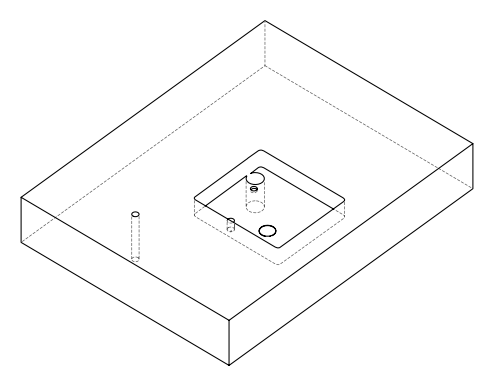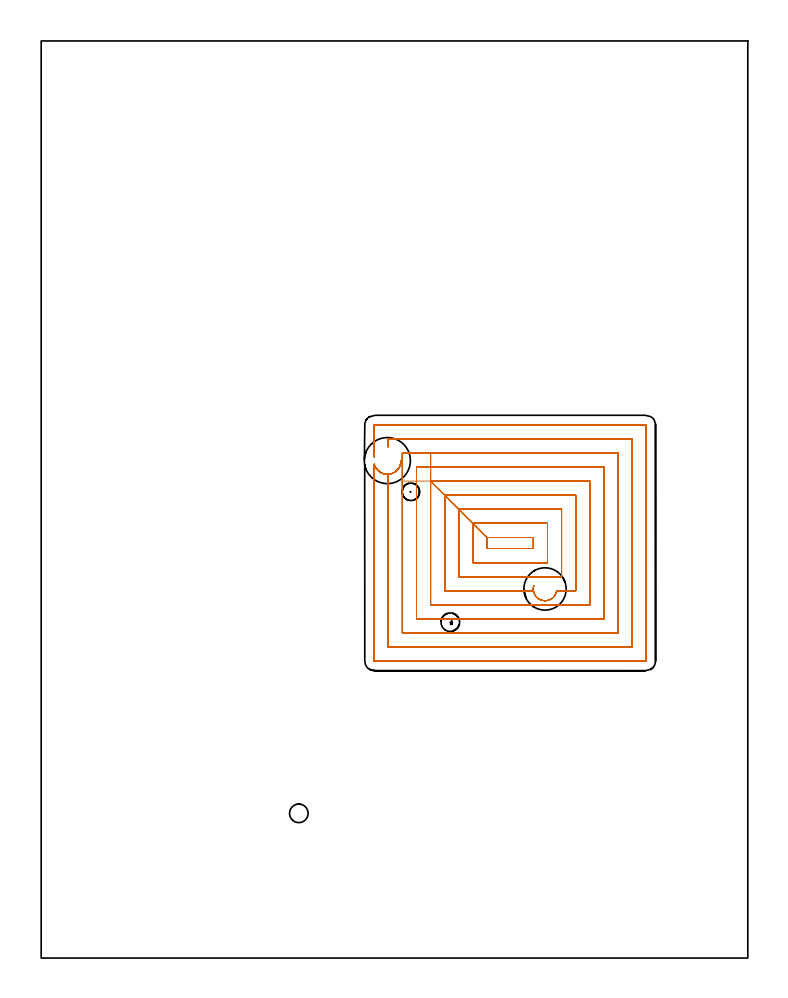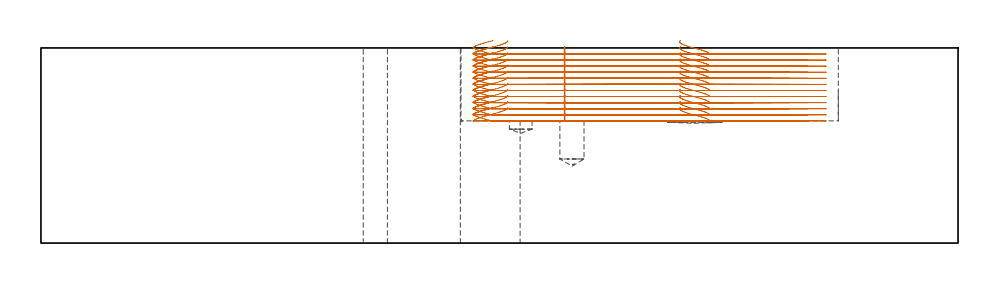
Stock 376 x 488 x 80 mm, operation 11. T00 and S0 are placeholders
(PLAN: 11 operations, 6 tool changes, 71.3 min)
(1 SPOT_DRILL | STEP1HOLE | NXT0321_9005460120000 | 0.05 min | 182 mm3)
(2 SPOT_DRILL_1 | STEP1HOLE_1 | NXT0321_9005460120000 | 0.03 min | 1 mm3)
(3 SPOT_DRILL_2 | STEP1POCKET | NXT0321_9005460120000 | 0.03 min | 3260 mm3)
(4 SPOT_DRILL_3 | STEP1POCKET_1 | NXT0321_9005460120000 | 0.03 min | 3256 mm3)
(5 DRILL_THROUGH_HOLE_INTO_CENTER | STEP1HOLE | NXT0301_065 | 0.34 min | 5379 mm3)
(6 DRILL_TO_ENLARGE_THROUGH_HOLE | STEP1HOLE | UGT0301_058 | 0.37 min | 32100 mm3)
(7 DRILL_THROUGH_HOLE_INTO_CENTER_1 | STEP1HOLE_1 | UGT0301_494 | 0.35 min | 6124 mm3)
(8 DRILL_BLIND_HOLE_INTO_CENTER | STEP1POCKET | UGT0301_494 | 0.09 min | 1322 mm3)
(9 DRILL_BLIND_HOLE_INTO_CENTER_1 | STEP1POCKET_1 | NXT0301_064 | 0.04 min | 314 mm3)
(10 INDEXABLE_INSERT_DRILL_BLIND_HOLE_FROM_SOLID | STEP1POCKET_2 | NXT0302_016 | 0.02 min | 12162 mm3)
(11 MILL_RECTANGULAR_POCKET | POCKET_RECTANGULAR_STRAIGHT | NXT0201_013 | Follow Part, ap 2.5, ae 75% | 69.97 min | 595423 mm3)
(TOOL NXT0321_9005460120000 | NC Spot Drill, 142deg, 12mm, Carbide, Uncoated | D12 PA142 FL30 Z2)
(TOOL NXT0301_065 | Carbide Drill 9.4mm [860.1-0940-075A1-MM 2214] | D9.4 PA140 FL98 Z2)
(TOOL UGT0301_058 | Twist Drill 24.5 mm | D24.5 PA118 FL160 Z2)
(TOOL UGT0301_494 | Carbide Drill 9.9 mm | D9.9 PA118 FL87 Z2)
(TOOL NXT0301_064 | Carbide Drill 9.3mm [860.1-0930-028A1-MM 2214] | D9.3 PA140 FL47 Z2)
(TOOL NXT0302_016 | Index. Insert Drill 22.5mm [880-D2250L25-03] | D22.5 PA176 FL68 Z2)
(TOOL NXT0201_013 | ENDMILL 10mm | D10 FL30 Z4)
(OP 11 MILL_RECTANGULAR_POCKET)
G17 G21 G94 G90
T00 M6
G54
G17 G0 G90 X262.129 Y198.247 S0 M3
G43 Z90. H0
Z83.
G94 G1 X262.122 Y198.231 Z82.995 F250.
X261.926 Y197.375 Z82.76
X261.85 Y196.5 Z82.525
X261.897 Y195.623 Z82.289
X262.065 Y194.761 Z82.054
X262.351 Y193.931 Z81.819
X262.508 Y193.613 Z81.724
X262.9 Y192.935 Z81.514
X262.919 Y192.907 Z81.505
X263.12 Y192.612 Z81.409
X263.645 Y192.008 Z81.195
X264.242 Y191.474 Z80.98
X264.534 Y191.27 Z80.884
X265.213 Y190.858 Z80.672
X265.249 Y190.84 Z80.661
X265.567 Y190.68 Z80.566
X266.397 Y190.384 Z80.329
X267.26 Y190.207 Z80.093
X268.139 Y190.151 Z79.857
X269.018 Y190.218 Z79.621
X269.878 Y190.406 Z79.385
X270.705 Y190.711 Z79.149
X271.02 Y190.876 Z79.054
X271.725 Y191.31 Z78.832
X271.774 Y191.346 Z78.816
X272.213 Y191.698 Z78.665
X272.449 Y191.915 Z78.579
X272.747 Y192.224 Z78.464
X272.983 Y192.49 Z78.369
X273.196 Y192.774 Z78.273
X273.384 Y193.076 Z78.178
X273.571 Y193.377 Z78.083
X273.945 Y194.191 Z77.843
X274.199 Y195.05 Z77.603
X274.255 Y195.4 Z77.508
X284.4 F500.
Y246.3
X214.7
X237.2 Y223.8
Y217.9
X261.9
Y223.8
X237.2
X229.7 Y231.3
Y210.4
X269.4
Y231.3
X229.7
X222.2 Y238.8
Y202.9
X276.9
Y238.8
X222.2
X214.7 Y246.3
Y195.4
X261.938
G0 X185.33 Y257.544 Z83.
G1 X185.08 Y257.499 Z82.932 F250.
X184.32 Y257.446 Z82.727
X183.414 Y257.487 Z82.484
X182.52 Y257.641 Z82.241
X181.632 Y257.914 Z81.993
X181.282 Y258.069 Z81.89
X180.931 Y258.224 Z81.787
X180.205 Y258.645 Z81.562
X179.532 Y259.147 Z81.337
X179.251 Y259.408 Z81.235
X178.67 Y260.016 Z81.009
X178.261 Y260.549 Z80.829
X178.063 Y260.834 Z80.736
X177.893 Y261.137 Z80.643
X177.626 Y261.66 Z80.486
X177.466 Y262.007 Z80.383
X177.332 Y262.372 Z80.279
X177.229 Y262.739 Z80.177
X177.2 Y262.731 Z80.169
X177.229 Y262.739 Z80.161
X177.332 Y262.372 Z80.059
X177.466 Y262.007 Z79.954
X177.626 Y261.66 Z79.852
X177.893 Y261.137 Z79.695
X178.063 Y260.834 Z79.602
X178.261 Y260.549 Z79.509
X178.67 Y260.016 Z79.329
X179.251 Y259.408 Z79.103
X179.532 Y259.147 Z79.001
X180.205 Y258.645 Z78.776
X180.931 Y258.224 Z78.551
X181.778 Y257.86 Z78.304
X182.154 Y257.748 Z78.199
X182.52 Y257.641 Z78.096
X183.414 Y257.487 Z77.853
X184.32 Y257.446 Z77.61
X184.7 Y257.472 Z77.508
Y165.4 F500.
X314.4
Y276.3
X184.7
Y271.919
G0 X191.44 Y264.383 Z83.
G1 X191.336 Y263.418 Z82.74 F250.
X191.091 Y262.44 Z82.47
X190.713 Y261.505 Z82.199
X190.528 Y261.17 Z82.097
X190.367 Y260.88 Z82.008
X190.18 Y260.605 Z81.919
X189.655 Y259.93 Z81.69
X189.092 Y259.354 Z81.474
X188.431 Y258.818 Z81.246
X188.122 Y258.596 Z81.144
X187.27 Y258.127 Z80.883
X186.363 Y257.775 Z80.623
X185.418 Y257.548 Z80.362
X184.45 Y257.449 Z80.102
X183.479 Y257.48 Z79.841
X182.52 Y257.641 Z79.581
X181.632 Y257.914 Z79.332
X181.282 Y258.069 Z79.229
X180.931 Y258.224 Z79.127
X180.205 Y258.645 Z78.902
X179.532 Y259.147 Z78.677
X179.251 Y259.408 Z78.574
X178.67 Y260.016 Z78.348
X178.261 Y260.549 Z78.169
X178.063 Y260.834 Z78.075
X177.893 Y261.137 Z77.982
X177.626 Y261.66 Z77.825
X177.466 Y262.007 Z77.723
X177.332 Y262.372 Z77.619
X177.229 Y262.739 Z77.516
X177.2 Y262.731 Z77.508
Y158.1 F500.
G3 X177.4 Y157.9 R0.2
G1 X321.7
G3 X321.9 Y158.1 R0.2
G1 Y283.6
G3 X321.7 Y283.8 R0.2
G1 X177.4
G3 X177.2 Y283.6 R0.2
G1 Y266.672
G0 X214.7 Y246.3 Z80.508
G1 Z77.508 F250.
X207.2 Y253.8 F500.
Y187.9
X291.9
Y253.8
X207.2
X199.7
Y180.4
X299.4
Y261.3
X199.7
Y253.8
X192.2
Y172.9
X306.9
Y268.8
X192.2
Y266.672
G2 X192.07 Y264.701 R15.
X192.2 Y262.731 R15.
G1 Y253.8
Y252.8
G0 X262.129 Y198.249 Z80.508
G1 X262.122 Y198.228 Z80.502 F250.
X261.925 Y197.373 Z80.267
X261.85 Y196.499 Z80.032
X261.897 Y195.622 Z79.797
X262.065 Y194.761 Z79.562
X262.351 Y193.931 Z79.327
X262.508 Y193.613 Z79.232
X262.906 Y192.926 Z79.019
X263.105 Y192.631 Z78.923
X263.637 Y192.016 Z78.706
X264.242 Y191.474 Z78.488
X264.534 Y191.27 Z78.392
X265.213 Y190.858 Z78.18
X265.443 Y190.741 Z78.111
X265.681 Y190.642 Z78.041
X266.01 Y190.506 Z77.946
X266.939 Y190.258 Z77.688
X267.895 Y190.154 Z77.431
X268.857 Y190.196 Z77.173
X269.8 Y190.383 Z76.915
X270.705 Y190.711 Z76.657
X271.02 Y190.876 Z76.562
X271.725 Y191.31 Z76.34
X271.774 Y191.346 Z76.324
X272.213 Y191.698 Z76.173
X272.449 Y191.915 Z76.087
X272.747 Y192.224 Z75.972
X272.983 Y192.49 Z75.877
X273.516 Y193.278 Z75.622
X273.925 Y194.138 Z75.367
X274.199 Y195.05 Z75.112
X274.255 Y195.4 Z75.017
X284.4 F500.
Y246.3
X214.7
X237.2 Y223.8
Y217.9
X261.9
Y223.8
X237.2
X229.7 Y231.3
Y210.4
X269.4
Y231.3
X229.7
X222.2 Y238.8
Y202.9
X276.9
Y238.8
X222.2
X214.7 Y246.3
Y195.4
X261.938
G0 X185.331 Y257.544 Z80.508
G1 X185.08 Y257.499 Z80.44 F250.
X184.32 Y257.446 Z80.236
X183.409 Y257.487 Z79.991
X182.511 Y257.643 Z79.747
X182.145 Y257.75 Z79.645
X181.778 Y257.86 Z79.542
X180.98 Y258.199 Z79.31
X180.228 Y258.63 Z79.078
X179.532 Y259.147 Z78.846
X179.251 Y259.408 Z78.743
X178.67 Y260.016 Z78.517
X178.261 Y260.549 Z78.338
X178.063 Y260.834 Z78.244
X177.893 Y261.137 Z78.151
X177.626 Y261.66 Z77.994
X177.466 Y262.007 Z77.892
X177.332 Y262.372 Z77.787
X177.229 Y262.739 Z77.685
X177.2 Y262.731 Z77.677
X177.229 Y262.739 Z77.669
X177.332 Y262.372 Z77.567
X177.466 Y262.007 Z77.463
X177.626 Y261.66 Z77.361
X177.893 Y261.137 Z77.203
X178.063 Y260.834 Z77.11
X178.261 Y260.549 Z77.017
X178.67 Y260.016 Z76.837
X179.251 Y259.408 Z76.612
X179.532 Y259.147 Z76.509
X180.228 Y258.63 Z76.277
X180.98 Y258.199 Z76.044
X181.778 Y257.86 Z75.812
X182.145 Y257.75 Z75.709
X182.511 Y257.643 Z75.607
X183.409 Y257.487 Z75.363
X184.32 Y257.446 Z75.119
X184.7 Y257.472 Z75.017
Y165.4 F500.
X314.4
Y276.3
X184.7
Y271.919
G0 X191.44 Y264.383 Z80.508
G1 X191.336 Y263.418 Z80.248 F250.
X191.09 Y262.439 Z79.978
X190.713 Y261.504 Z79.708
X190.527 Y261.17 Z79.605
X190.367 Y260.88 Z79.516
X190.18 Y260.605 Z79.427
X189.655 Y259.93 Z79.198
X189.092 Y259.354 Z78.982
X188.431 Y258.818 Z78.754
X188.122 Y258.596 Z78.652
X187.268 Y258.126 Z78.391
X186.36 Y257.774 Z78.13
X185.413 Y257.547 Z77.869
X184.444 Y257.449 Z77.608
X183.471 Y257.481 Z77.347
X182.511 Y257.643 Z77.087
X182.145 Y257.75 Z76.984
X181.778 Y257.86 Z76.882
X180.98 Y258.199 Z76.649
X180.228 Y258.63 Z76.417
X179.532 Y259.147 Z76.185
X179.251 Y259.408 Z76.082
X178.67 Y260.016 Z75.857
X178.261 Y260.549 Z75.677
X178.063 Y260.834 Z75.584
X177.893 Y261.137 Z75.491
X177.626 Y261.66 Z75.333
X177.466 Y262.007 Z75.231
X177.332 Y262.372 Z75.127
X177.229 Y262.739 Z75.025
X177.2 Y262.731 Z75.017
Y158.1 F500.
G3 X177.4 Y157.9 R0.2
G1 X321.7
G3 X321.9 Y158.1 R0.2
G1 Y283.6
G3 X321.7 Y283.8 R0.2
G1 X177.4
G3 X177.2 Y283.6 R0.2
G1 Y266.672
G0 X214.7 Y246.3 Z78.017
G1 Z75.017 F250.
X207.2 Y253.8 F500.
Y187.9
X291.9
Y253.8
X207.2
Y261.3
X199.7
Y180.4
X299.4
Y261.3
X207.2
Y268.8
X192.2
Y266.672
G2 X192.07 Y264.701 R15.
X192.2 Y262.731 R15.
G1 Y172.9
X306.9
Y268.8
X207.2
X206.2
G0 X262.146 Y198.244 Z78.017
G1 X262.021 Y197.858 Z77.908 F250.
X261.867 Y196.869 Z77.64
X261.871 Y195.868 Z77.371
X262.034 Y194.88 Z77.103
X262.351 Y193.931 Z76.835
X262.508 Y193.613 Z76.74
X262.9 Y192.935 Z76.53
X263.099 Y192.639 Z76.435
X263.633 Y192.02 Z76.216
X264.242 Y191.474 Z75.996
X264.534 Y191.27 Z75.901
X265.213 Y190.858 Z75.688
X265.53 Y190.696 Z75.593
X266.366 Y190.393 Z75.354
X267.237 Y190.21 Z75.116
X268.125 Y190.151 Z74.878
X269.012 Y190.217 Z74.639
X269.881 Y190.406 Z74.401
X270.715 Y190.716 Z74.163
X271.03 Y190.881 Z74.067
X271.723 Y191.309 Z73.849
X271.774 Y191.346 Z73.832
X272.213 Y191.698 Z73.681
X272.449 Y191.915 Z73.595
X272.747 Y192.224 Z73.48
X272.983 Y192.49 Z73.385
X273.516 Y193.278 Z73.13
X273.925 Y194.138 Z72.875
X274.199 Y195.05 Z72.62
X274.255 Y195.4 Z72.525
X284.4 F500.
Y246.3
X214.7
X237.2 Y223.8
Y217.9
X261.9
Y223.8
X237.2
X229.7 Y231.3
Y210.4
X269.4
Y231.3
X229.7
X222.2 Y238.8
Y202.9
X276.9
Y238.8
X222.2
X214.7 Y246.3
Y195.4
X261.938
G0 X185.361 Y257.549 Z78.017
G1 X185.08 Y257.499 Z77.94 F250.
X184.32 Y257.446 Z77.736
X183.409 Y257.487 Z77.492
X182.511 Y257.643 Z77.247
X182.145 Y257.75 Z77.145
X181.778 Y257.86 Z77.042
X180.98 Y258.199 Z76.81
X180.228 Y258.63 Z76.578
X179.532 Y259.147 Z76.346
X179.251 Y259.408 Z76.243
X178.67 Y260.016 Z76.018
X178.238 Y260.579 Z75.827
X178.059 Y260.849 Z75.741
X177.926 Y261.071 Z75.671
X177.579 Y261.752 Z75.466
X177.332 Y262.355 Z75.292
X177.229 Y262.723 Z75.189
X177.2 Y262.715 Z75.181
X177.229 Y262.723 Z75.173
X177.332 Y262.355 Z75.071
X177.343 Y262.322 Z75.062
X177.486 Y261.967 Z74.959
X177.579 Y261.752 Z74.897
X177.926 Y261.071 Z74.692
X178.059 Y260.849 Z74.622
X178.238 Y260.579 Z74.535
X178.67 Y260.016 Z74.345
X179.251 Y259.408 Z74.12
X179.532 Y259.147 Z74.017
X180.228 Y258.63 Z73.785
X180.98 Y258.199 Z73.553
X181.778 Y257.86 Z73.32
X182.145 Y257.75 Z73.218
X182.511 Y257.643 Z73.116
X183.409 Y257.487 Z72.871
X184.32 Y257.446 Z72.627
X184.7 Y257.472 Z72.525
Y165.4 F500.
X314.4
Y276.3
X184.7
Y271.919
G0 X191.428 Y264.399 Z78.017
G1 X191.387 Y263.743 Z77.841 F250.
X191.187 Y262.761 Z77.572
X190.855 Y261.815 Z77.303
X190.397 Y260.924 Z77.035
X190.182 Y260.608 Z76.932
X189.655 Y259.93 Z76.702
X189.091 Y259.353 Z76.486
X188.433 Y258.819 Z76.259
X188.123 Y258.597 Z76.157
X187.27 Y258.126 Z75.896
X186.362 Y257.775 Z75.635
X185.414 Y257.548 Z75.374
X184.445 Y257.449 Z75.113
X183.471 Y257.481 Z74.852
X182.511 Y257.643 Z74.591
X182.145 Y257.75 Z74.489
X181.778 Y257.86 Z74.386
X180.98 Y258.199 Z74.154
X180.228 Y258.63 Z73.921
X179.532 Y259.147 Z73.689
X179.251 Y259.408 Z73.586
X178.67 Y260.016 Z73.361
X178.238 Y260.579 Z73.171
X178.059 Y260.849 Z73.084
X177.926 Y261.071 Z73.015
X177.579 Y261.752 Z72.81
X177.332 Y262.355 Z72.635
X177.229 Y262.723 Z72.533
X177.2 Y262.715 Z72.525
Y158.1 F500.
G3 X177.4 Y157.9 R0.2
G1 X321.7
G3 X321.9 Y158.1 R0.2
G1 Y283.6
G3 X321.7 Y283.8 R0.2
G1 X177.4
G3 X177.2 Y283.6 R0.2
G1 Y266.672
G0 X214.7 Y246.3 Z75.525
G1 Z72.525 F250.
X207.2 Y253.8 F500.
Y187.9
X291.9
Y253.8
X207.2
Y261.3
X199.7
Y180.4
X299.4
Y261.3
X207.2
Y268.8
X192.2
Y266.672
G2 X192.069 Y264.693 R15.
X192.2 Y262.715 R15.
G1 Y172.9
X306.9
Y268.8
X207.2
X206.2
G0 X262.146 Y198.244 Z75.525
G1 X262.021 Y197.858 Z75.416 F250.
X261.867 Y196.869 Z75.148
X261.871 Y195.868 Z74.88
X262.034 Y194.88 Z74.612
X262.351 Y193.931 Z74.343
X262.508 Y193.613 Z74.248
X262.9 Y192.935 Z74.039
X263.099 Y192.639 Z73.943
X263.633 Y192.02 Z73.724
X264.242 Y191.474 Z73.505
X264.534 Y191.27 Z73.409
X265.213 Y190.858 Z73.196
X265.53 Y190.696 Z73.101
X266.366 Y190.393 Z72.863
X267.237 Y190.21 Z72.624
X268.125 Y190.151 Z72.386
X269.012 Y190.217 Z72.148
X269.881 Y190.406 Z71.909
X270.715 Y190.716 Z71.671
X271.03 Y190.881 Z71.576
X271.723 Y191.309 Z71.357
X271.774 Y191.346 Z71.34
X272.213 Y191.698 Z71.19
X272.449 Y191.915 Z71.104
X272.747 Y192.224 Z70.989
X272.983 Y192.49 Z70.894
X273.516 Y193.278 Z70.638
X273.925 Y194.138 Z70.383
X274.199 Y195.05 Z70.128
X274.255 Y195.4 Z70.033
X284.4 F500.
Y246.3
X214.7
X237.2 Y223.8
Y217.9
X261.9
Y223.8
X237.2
X229.7 Y231.3
Y210.4
X269.4
Y231.3
X229.7
X222.2 Y238.8
Y202.9
X276.9
Y238.8
X222.2
X214.7 Y246.3
Y195.4
X261.938
G0 X185.361 Y257.549 Z75.525
G1 X185.08 Y257.499 Z75.448 F250.
X184.32 Y257.446 Z75.244
X183.409 Y257.487 Z75.
X182.511 Y257.643 Z74.756
X182.145 Y257.75 Z74.653
X181.778 Y257.86 Z74.551
X180.98 Y258.199 Z74.319
X180.228 Y258.63 Z74.086
X179.532 Y259.146 Z73.854
X179.251 Y259.408 Z73.751
X178.67 Y260.016 Z73.526
X178.238 Y260.579 Z73.336
X178.059 Y260.849 Z73.249
X177.926 Y261.071 Z73.18
X177.579 Y261.752 Z72.975
X177.332 Y262.355 Z72.8
X177.229 Y262.723 Z72.698
X177.2 Y262.715 Z72.69
X177.229 Y262.723 Z72.682
X177.332 Y262.355 Z72.579
X177.343 Y262.322 Z72.57
X177.486 Y261.967 Z72.468
X177.579 Y261.752 Z72.405
X177.926 Y261.071 Z72.2
X178.059 Y260.849 Z72.131
X178.238 Y260.579 Z72.044
X178.67 Y260.016 Z71.854
X179.251 Y259.408 Z71.628
X179.532 Y259.146 Z71.526
X180.228 Y258.63 Z71.293
X180.98 Y258.199 Z71.061
X181.778 Y257.86 Z70.829
X182.145 Y257.75 Z70.726
X182.511 Y257.643 Z70.624
X183.409 Y257.487 Z70.38
X184.32 Y257.446 Z70.135
X184.7 Y257.472 Z70.033
Y165.4 F500.
X314.4
Y276.3
X184.7
Y271.919
G0 X191.428 Y264.399 Z75.525
G1 X191.387 Y263.743 Z75.349 F250.
X191.187 Y262.761 Z75.08
X190.855 Y261.815 Z74.812
X190.397 Y260.924 Z74.543
X190.182 Y260.608 Z74.441
X189.655 Y259.93 Z74.211
X189.091 Y259.353 Z73.995
X188.433 Y258.819 Z73.767
X188.123 Y258.597 Z73.665
X187.27 Y258.126 Z73.404
X186.362 Y257.775 Z73.143
X185.414 Y257.548 Z72.882
X184.445 Y257.449 Z72.621
X183.471 Y257.481 Z72.36
X182.511 Y257.643 Z72.099
X182.145 Y257.75 Z71.997
X181.778 Y257.86 Z71.894
X180.98 Y258.199 Z71.662
X180.228 Y258.63 Z71.43
X179.532 Y259.146 Z71.198
X179.251 Y259.408 Z71.095
X178.67 Y260.016 Z70.869
X178.238 Y260.579 Z70.679
X178.059 Y260.849 Z70.593
X177.926 Y261.071 Z70.523
X177.579 Y261.752 Z70.318
X177.332 Y262.355 Z70.144
X177.229 Y262.723 Z70.041
X177.2 Y262.715 Z70.033
Y158.1 F500.
G3 X177.4 Y157.9 R0.2
G1 X321.7
G3 X321.9 Y158.1 R0.2
G1 Y283.6
G3 X321.7 Y283.8 R0.2
G1 X177.4
G3 X177.2 Y283.6 R0.2
G1 Y266.672
G0 X214.7 Y246.3 Z73.033
G1 Z70.033 F250.
X207.2 Y253.8 F500.
Y187.9
X291.9
Y253.8
X207.2
Y261.3
X199.7
Y180.4
X299.4
Y261.3
X207.2
Y268.8
X192.2
Y266.672
G2 X192.069 Y264.693 R15.
X192.2 Y262.715 R15.
G1 Y172.9
X306.9
Y268.8
X207.2
X206.2
G0 X262.146 Y198.244 Z73.033
G1 X262.021 Y197.858 Z72.925 F250.
X261.867 Y196.869 Z72.656
X261.871 Y195.868 Z72.388
X262.034 Y194.88 Z72.12
X262.351 Y193.931 Z71.852
X262.508 Y193.613 Z71.757
X262.9 Y192.935 Z71.547
X263.099 Y192.639 Z71.451
X263.633 Y192.02 Z71.232
X264.242 Y191.474 Z71.013
X264.534 Y191.27 Z70.918
X265.213 Y190.858 Z70.705
X265.53 Y190.696 Z70.609
X266.366 Y190.393 Z70.371
X267.237 Y190.21 Z70.133
X268.125 Y190.151 Z69.894
X269.012 Y190.217 Z69.656
X269.881 Y190.406 Z69.418
X270.715 Y190.716 Z69.179
X271.03 Y190.881 Z69.084
X271.723 Y191.309 Z68.866
X271.774 Y191.346 Z68.849
X272.213 Y191.698 Z68.698
X272.449 Y191.915 Z68.612
X272.747 Y192.224 Z68.497
X272.983 Y192.49 Z68.402
X273.516 Y193.278 Z68.147
X273.925 Y194.138 Z67.892
X274.199 Y195.05 Z67.637
X274.255 Y195.4 Z67.542
X284.4 F500.
Y246.3
X214.7
X237.2 Y223.8
Y217.9
X261.9
Y223.8
X237.2
X229.7 Y231.3
Y210.4
X269.4
Y231.3
X229.7
X222.2 Y238.8
Y202.9
X276.9
Y238.8
X222.2
X214.7 Y246.3
Y195.4
X261.938
G0 X185.361 Y257.549 Z73.033
G1 X185.08 Y257.499 Z72.957 F250.
X184.32 Y257.446 Z72.753
X183.409 Y257.487 Z72.508
X182.511 Y257.643 Z72.264
X182.145 Y257.75 Z72.162
X181.778 Y257.86 Z72.059
X180.98 Y258.199 Z71.827
X180.228 Y258.63 Z71.595
X179.532 Y259.146 Z71.362
X179.251 Y259.408 Z71.26
X178.67 Y260.016 Z71.034
X178.238 Y260.579 Z70.844
X178.059 Y260.849 Z70.757
X177.926 Y261.071 Z70.688
X177.579 Y261.752 Z70.483
X177.332 Y262.355 Z70.309
X177.229 Y262.723 Z70.206
X177.2 Y262.715 Z70.198
X177.229 Y262.723 Z70.19
X177.332 Y262.355 Z70.088
X177.343 Y262.322 Z70.078
X177.486 Y261.967 Z69.976
X177.579 Y261.752 Z69.913
X177.926 Y261.071 Z69.708
X178.059 Y260.849 Z69.639
X178.238 Y260.579 Z69.552
X178.67 Y260.016 Z69.362
X179.251 Y259.408 Z69.137
X179.532 Y259.146 Z69.034
X180.228 Y258.63 Z68.802
X180.98 Y258.199 Z68.569
X181.778 Y257.86 Z68.337
X182.145 Y257.75 Z68.234
X182.511 Y257.643 Z68.132
X183.409 Y257.487 Z67.888
X184.32 Y257.446 Z67.644
X184.7 Y257.472 Z67.542
Y165.4 F500.
X314.4
Y276.3
X184.7
Y271.919
G0 X191.428 Y264.399 Z73.033
G1 X191.387 Y263.743 Z72.857 F250.
X191.187 Y262.761 Z72.589
X190.855 Y261.815 Z72.32
X190.397 Y260.924 Z72.052
X190.182 Y260.608 Z71.949
X189.655 Y259.93 Z71.719
X189.091 Y259.353 Z71.503
X188.433 Y258.819 Z71.276
X188.123 Y258.597 Z71.174
X187.27 Y258.126 Z70.913
X186.362 Y257.775 Z70.652
X185.414 Y257.548 Z70.391
X184.445 Y257.449 Z70.13
X183.471 Y257.481 Z69.868
X182.511 Y257.643 Z69.607
X182.145 Y257.75 Z69.505
X181.778 Y257.86 Z69.403
X180.98 Y258.199 Z69.17
X180.228 Y258.63 Z68.938
X179.532 Y259.146 Z68.706
X179.251 Y259.408 Z68.603
X178.67 Y260.016 Z68.378
X178.238 Y260.579 Z68.188
X178.059 Y260.849 Z68.101
X177.926 Y261.071 Z68.032
X177.579 Y261.752 Z67.826
X177.332 Y262.355 Z67.652
X177.229 Y262.723 Z67.55
X177.2 Y262.715 Z67.542
Y158.1 F500.
G3 X177.4 Y157.9 R0.2
G1 X321.7
G3 X321.9 Y158.1 R0.2
G1 Y283.6
G3 X321.7 Y283.8 R0.2
G1 X177.4
G3 X177.2 Y283.6 R0.2
G1 Y266.672
G0 X214.7 Y246.3 Z70.542
G1 Z67.542 F250.
X207.2 Y253.8 F500.
Y187.9
X291.9
Y253.8
X207.2
Y261.3
X199.7
Y180.4
X299.4
Y261.3
X207.2
Y268.8
X192.2
Y266.672
G2 X192.069 Y264.693 R15.
X192.2 Y262.715 R15.
G1 Y172.9
X306.9
Y268.8
X207.2
X206.2
G0 X262.135 Y198.247 Z70.542
G1 X261.945 Y197.492 Z70.333 F250.
X261.852 Y196.589 Z70.09
X261.89 Y195.682 Z69.847
X262.057 Y194.79 Z69.603
X262.351 Y193.931 Z69.36
X262.508 Y193.613 Z69.265
X262.9 Y192.935 Z69.055
X263.099 Y192.639 Z68.96
X263.633 Y192.02 Z68.741
X264.242 Y191.474 Z68.521
X264.534 Y191.27 Z68.426
X265.213 Y190.858 Z68.213
X265.53 Y190.696 Z68.118
X266.366 Y190.393 Z67.879
X267.237 Y190.21 Z67.641
X268.125 Y190.151 Z67.403
X269.012 Y190.217 Z67.164
X269.881 Y190.406 Z66.926
X270.715 Y190.716 Z66.688
X271.03 Y190.881 Z66.592
X271.723 Y191.309 Z66.374
X271.774 Y191.346 Z66.357
X272.213 Y191.698 Z66.206
X272.449 Y191.915 Z66.12
X272.747 Y192.224 Z66.005
X272.983 Y192.49 Z65.91
X273.516 Y193.278 Z65.655
X273.925 Y194.138 Z65.4
X274.199 Y195.05 Z65.145
X274.255 Y195.4 Z65.05
X284.4 F500.
Y246.3
X214.7
X237.2 Y223.8
Y217.9
X261.9
Y223.8
X237.2
X229.7 Y231.3
Y210.4
X269.4
Y231.3
X229.7
X222.2 Y238.8
Y202.9
X276.9
Y238.8
X222.2
X214.7 Y246.3
Y195.4
X261.938
G0 X185.362 Y257.549 Z70.542
G1 X185.08 Y257.499 Z70.465 F250.
X184.32 Y257.446 Z70.261
X183.409 Y257.487 Z70.016
X182.511 Y257.643 Z69.772
X182.145 Y257.75 Z69.67
X181.836 Y257.843 Z69.583
X181.536 Y257.962 Z69.497
X181.18 Y258.104 Z69.394
X180.318 Y258.572 Z69.131
X179.526 Y259.152 Z68.868
X179.246 Y259.413 Z68.766
X178.67 Y260.016 Z68.542
X178.238 Y260.579 Z68.352
X178.059 Y260.849 Z68.266
X177.926 Y261.071 Z68.196
X177.579 Y261.752 Z67.991
X177.332 Y262.355 Z67.817
X177.229 Y262.723 Z67.714
X177.2 Y262.715 Z67.706
X177.229 Y262.723 Z67.698
X177.332 Y262.355 Z67.596
X177.343 Y262.322 Z67.587
X177.486 Y261.967 Z67.484
X177.579 Y261.752 Z67.422
X177.926 Y261.071 Z67.216
X178.059 Y260.849 Z67.147
X178.238 Y260.579 Z67.06
X178.67 Y260.016 Z66.87
X179.246 Y259.413 Z66.647
X179.526 Y259.152 Z66.544
X180.318 Y258.572 Z66.281
X181.18 Y258.104 Z66.018
X181.536 Y257.962 Z65.916
X181.836 Y257.843 Z65.829
X182.145 Y257.75 Z65.743
X182.511 Y257.643 Z65.641
X183.409 Y257.487 Z65.396
X184.32 Y257.446 Z65.152
X184.7 Y257.472 Z65.05
Y165.4 F500.
X314.4
Y276.3
X184.7
Y271.919
G0 X191.428 Y264.399 Z70.542
G1 X191.387 Y263.743 Z70.365 F250.
X191.187 Y262.761 Z70.097
X190.855 Y261.815 Z69.828
X190.397 Y260.924 Z69.56
X190.182 Y260.608 Z69.457
X189.655 Y259.93 Z69.227
X189.091 Y259.353 Z69.011
X188.433 Y258.819 Z68.784
X188.123 Y258.597 Z68.682
X187.27 Y258.126 Z68.421
X186.362 Y257.775 Z68.16
X185.414 Y257.548 Z67.899
X184.445 Y257.449 Z67.638
X183.471 Y257.481 Z67.377
X182.511 Y257.643 Z67.116
X182.145 Y257.75 Z67.014
X181.836 Y257.843 Z66.927
X181.536 Y257.962 Z66.84
X181.18 Y258.104 Z66.738
X180.318 Y258.572 Z66.475
X179.526 Y259.152 Z66.212
X179.246 Y259.413 Z66.109
X178.67 Y260.016 Z65.886
X178.238 Y260.579 Z65.696
X178.059 Y260.849 Z65.609
X177.926 Y261.071 Z65.54
X177.579 Y261.752 Z65.335
X177.332 Y262.355 Z65.16
X177.229 Y262.723 Z65.058
X177.2 Y262.715 Z65.05
Y158.1 F500.
G3 X177.4 Y157.9 R0.2
G1 X321.7
G3 X321.9 Y158.1 R0.2
G1 Y283.6
G3 X321.7 Y283.8 R0.2
G1 X177.4
G3 X177.2 Y283.6 R0.2
G1 Y266.672
G0 X214.7 Y246.3 Z68.05
G1 Z65.05 F250.
X207.2 Y253.8 F500.
Y187.9
X291.9
Y253.8
X207.2
Y261.3
X199.7
Y180.4
X299.4
Y261.3
X207.2
Y268.8
X192.2
Y266.672
G2 X192.069 Y264.693 R15.
X192.2 Y262.715 R15.
G1 Y172.9
X306.9
Y268.8
X207.2
X206.2
G0 X262.145 Y198.244 Z68.05
G1 X261.988 Y197.711 Z67.901 F250.
X261.86 Y196.756 Z67.643
X261.878 Y195.793 Z67.385
X262.043 Y194.845 Z67.127
X262.351 Y193.932 Z66.869
X262.508 Y193.614 Z66.774
X262.899 Y192.936 Z66.564
X263.098 Y192.64 Z66.469
X263.633 Y192.02 Z66.249
X264.243 Y191.474 Z66.03
X264.535 Y191.269 Z65.934
X264.928 Y191.031 Z65.811
X265.213 Y190.858 Z65.722
X265.521 Y190.7 Z65.629
X265.844 Y190.577 Z65.536
X266.176 Y190.45 Z65.441
X267.111 Y190.228 Z65.184
X268.069 Y190.151 Z64.926
X269.028 Y190.219 Z64.669
X269.376 Y190.291 Z64.573
X269.725 Y190.363 Z64.478
X270.227 Y190.519 Z64.337
X270.716 Y190.716 Z64.196
X271.031 Y190.881 Z64.1
X271.723 Y191.309 Z63.882
X271.774 Y191.345 Z63.866
X272.214 Y191.698 Z63.715
X272.448 Y191.914 Z63.629
X272.748 Y192.224 Z63.514
X272.983 Y192.49 Z63.418
X273.516 Y193.278 Z63.163
X273.925 Y194.138 Z62.908
X274.199 Y195.05 Z62.653
X274.255 Y195.4 Z62.558
X284.4 F500.
Y246.3
X214.7
X237.2 Y223.8
Y217.9
X261.9
Y223.8
X237.2
X229.7 Y231.3
Y210.4
X269.4
Y231.3
X229.7
X222.2 Y238.8
Y202.9
X276.9
Y238.8
X222.2
X214.7 Y246.3
Y195.4
X261.939
G0 X185.361 Y257.54 Z68.05
G1 X185.08 Y257.499 Z67.974 F250.
X184.345 Y257.448 Z67.776
X183.99 Y257.458 Z67.681
X183.608 Y257.468 Z67.579
X183.056 Y257.535 Z67.43
X182.511 Y257.643 Z67.281
X182.145 Y257.75 Z67.179
X181.834 Y257.843 Z67.092
X181.532 Y257.964 Z67.005
X181.176 Y258.106 Z66.902
X180.316 Y258.573 Z66.64
X179.526 Y259.152 Z66.377
X179.246 Y259.413 Z66.275
X178.67 Y260.016 Z66.051
X178.238 Y260.58 Z65.861
X178.06 Y260.848 Z65.775
X177.926 Y261.072 Z65.705
X177.578 Y261.753 Z65.5
X177.332 Y262.355 Z65.326
X177.229 Y262.723 Z65.223
X177.2 Y262.715 Z65.215
X177.229 Y262.723 Z65.207
X177.332 Y262.355 Z65.105
X177.344 Y262.321 Z65.095
X177.486 Y261.966 Z64.992
X177.578 Y261.753 Z64.93
X177.926 Y261.072 Z64.725
X178.06 Y260.848 Z64.655
X178.238 Y260.58 Z64.569
X178.67 Y260.016 Z64.379
X179.246 Y259.413 Z64.155
X179.526 Y259.152 Z64.053
X180.316 Y258.573 Z63.79
X181.176 Y258.106 Z63.528
X181.532 Y257.964 Z63.425
X181.834 Y257.843 Z63.338
X182.145 Y257.75 Z63.251
X182.511 Y257.643 Z63.149
X183.056 Y257.535 Z63.
X183.608 Y257.468 Z62.851
X183.99 Y257.458 Z62.749
X184.345 Y257.448 Z62.654
X184.7 Y257.472 Z62.558
Y165.4 F500.
X314.4
Y276.3
X184.7
Y271.919
G0 X191.428 Y264.397 Z68.05
G1 X191.386 Y263.743 Z67.874 F250.
X191.187 Y262.761 Z67.606
X190.855 Y261.815 Z67.337
X190.397 Y260.924 Z67.069
X190.182 Y260.608 Z66.966
X189.655 Y259.93 Z66.736
X189.091 Y259.353 Z66.52
X188.433 Y258.819 Z66.293
X188.123 Y258.597 Z66.191
X187.192 Y258.091 Z65.907
X186.197 Y257.725 Z65.623
X185.825 Y257.64 Z65.521
X185.454 Y257.554 Z65.418
X184.914 Y257.48 Z65.272
X184.371 Y257.447 Z65.127
X183.99 Y257.458 Z65.024
X183.608 Y257.468 Z64.922
X183.056 Y257.535 Z64.773
X182.511 Y257.643 Z64.624
X182.145 Y257.75 Z64.522
X181.834 Y257.843 Z64.435
X181.532 Y257.964 Z64.348
X181.176 Y258.106 Z64.245
X180.316 Y258.573 Z63.983
X179.526 Y259.152 Z63.721
X179.246 Y259.413 Z63.618
X178.67 Y260.016 Z63.395
X178.238 Y260.58 Z63.204
X178.06 Y260.848 Z63.118
X177.926 Y261.072 Z63.048
X177.578 Y261.753 Z62.843
X177.332 Y262.355 Z62.669
X177.229 Y262.723 Z62.566
X177.2 Y262.715 Z62.558
Y158.1 F500.
G3 X177.4 Y157.9 R0.2
G1 X321.7
G3 X321.9 Y158.1 R0.2
G1 Y283.6
G3 X321.7 Y283.8 R0.2
G1 X177.4
G3 X177.2 Y283.6 R0.2
G1 Y266.67
G0 X214.7 Y246.3 Z65.558
G1 Z62.558 F250.
X207.2 Y253.8 F500.
Y187.9
X291.9
Y253.8
X207.2
Y261.3
X199.7
Y180.4
X299.4
Y261.3
X207.2
Y268.8
X192.2
Y266.67
G2 X192.069 Y264.693 R15.
X192.2 Y262.715 R15.
G1 Y172.9
X306.9
Y268.8
X207.2
X206.2
G0 X262.147 Y198.245 Z65.558
G1 X262.02 Y197.851 Z65.447 F250.
X261.867 Y196.864 Z65.18
X261.872 Y195.865 Z64.912
X262.034 Y194.88 Z64.644
X262.351 Y193.932 Z64.377
X262.508 Y193.614 Z64.282
X262.899 Y192.936 Z64.072
X263.098 Y192.64 Z63.976
X263.633 Y192.02 Z63.757
X264.243 Y191.474 Z63.538
X264.535 Y191.269 Z63.442
X264.928 Y191.031 Z63.319
X265.214 Y190.858 Z63.229
X265.662 Y190.65 Z63.097
X265.99 Y190.513 Z63.002
X266.925 Y190.261 Z62.742
X267.888 Y190.154 Z62.483
X268.856 Y190.196 Z62.223
X269.805 Y190.385 Z61.964
X270.716 Y190.716 Z61.704
X271.031 Y190.881 Z61.609
X271.723 Y191.309 Z61.391
X271.774 Y191.345 Z61.374
X272.214 Y191.698 Z61.223
X272.448 Y191.914 Z61.137
X272.748 Y192.224 Z61.022
X272.983 Y192.49 Z60.927
X273.516 Y193.278 Z60.672
X273.925 Y194.138 Z60.417
X274.199 Y195.05 Z60.162
X274.255 Y195.4 Z60.067
X284.4 F500.
Y246.3
X214.7
X237.2 Y223.8
Y217.9
X261.9
Y223.8
X237.2
X229.7 Y231.3
Y210.4
X269.4
Y231.3
X229.7
X222.2 Y238.8
Y202.9
X276.9
Y238.8
X222.2
X214.7 Y246.3
Y195.4
X261.939
G0 X185.358 Y257.549 Z65.558
G1 X185.08 Y257.499 Z65.483 F250.
X184.32 Y257.446 Z65.278
X183.659 Y257.465 Z65.101
X183.281 Y257.513 Z64.999
X182.902 Y257.561 Z64.897
X182.511 Y257.643 Z64.79
X182.136 Y257.753 Z64.685
X181.769 Y257.863 Z64.582
X181.015 Y258.182 Z64.363
X180.301 Y258.583 Z64.143
X179.636 Y259.061 Z63.924
X179.251 Y259.408 Z63.785
X178.67 Y260.016 Z63.56
X178.238 Y260.58 Z63.369
X178.06 Y260.848 Z63.283
X177.926 Y261.072 Z63.213
X177.578 Y261.753 Z63.008
X177.332 Y262.355 Z62.834
X177.229 Y262.723 Z62.732
X177.2 Y262.715 Z62.724
X177.229 Y262.723 Z62.715
X177.332 Y262.355 Z62.613
X177.344 Y262.321 Z62.603
X177.486 Y261.966 Z62.501
X177.578 Y261.753 Z62.439
X177.926 Y261.072 Z62.234
X178.06 Y260.848 Z62.164
X178.238 Y260.58 Z62.078
X178.67 Y260.016 Z61.887
X179.351 Y259.316 Z61.626
X179.636 Y259.061 Z61.523
X180.301 Y258.583 Z61.304
X181.015 Y258.182 Z61.084
X181.769 Y257.863 Z60.865
X182.145 Y257.75 Z60.76
X182.511 Y257.643 Z60.657
X182.902 Y257.561 Z60.55
X183.281 Y257.513 Z60.448
X183.659 Y257.465 Z60.346
X184.32 Y257.446 Z60.169
X184.7 Y257.472 Z60.067
Y165.4 F500.
X314.4
Y276.3
X184.7
Y271.919
G0 X191.428 Y264.398 Z65.558
G1 X191.386 Y263.743 Z65.382 F250.
X191.187 Y262.761 Z65.114
X190.855 Y261.815 Z64.845
X190.397 Y260.924 Z64.577
X190.182 Y260.608 Z64.475
X189.655 Y259.93 Z64.244
X189.092 Y259.354 Z64.029
X188.427 Y258.815 Z63.799
X188.117 Y258.593 Z63.697
X187.299 Y258.14 Z63.447
X186.429 Y257.796 Z63.196
X185.522 Y257.567 Z62.945
X184.594 Y257.456 Z62.695
X183.659 Y257.465 Z62.444
X183.281 Y257.513 Z62.342
X182.902 Y257.561 Z62.24
X182.511 Y257.643 Z62.133
X182.136 Y257.753 Z62.028
X181.769 Y257.863 Z61.925
X181.015 Y258.182 Z61.706
X180.301 Y258.583 Z61.487
X179.636 Y259.061 Z61.267
X179.251 Y259.408 Z61.128
X178.67 Y260.016 Z60.903
X178.238 Y260.58 Z60.713
X178.06 Y260.848 Z60.626
X177.926 Y261.072 Z60.556
X177.578 Y261.753 Z60.351
X177.332 Y262.355 Z60.177
X177.229 Y262.723 Z60.075
X177.2 Y262.715 Z60.067
Y158.1 F500.
G3 X177.4 Y157.9 R0.2
G1 X321.7
G3 X321.9 Y158.1 R0.2
G1 Y283.6
G3 X321.7 Y283.8 R0.2
G1 X177.4
G3 X177.2 Y283.6 R0.2
G1 Y266.67
G0 X214.7 Y246.3 Z63.067
G1 Z60.067 F250.
X207.2 Y253.8 F500.
Y187.9
X291.9
Y253.8
X207.2
Y261.3
X199.7
Y180.4
X299.4
Y261.3
X207.2
Y268.8
X192.2
Y266.67
G2 X192.069 Y264.693 R15.
X192.2 Y262.715 R15.
G1 Y172.9
X306.9
Y268.8
X207.2
X206.2
G0 X262.147 Y198.245 Z63.067
G1 X262.021 Y197.858 Z62.958 F250.
X261.867 Y196.869 Z62.689
X261.871 Y195.868 Z62.421
X262.034 Y194.88 Z62.153
X262.351 Y193.931 Z61.885
X262.508 Y193.613 Z61.79
X262.9 Y192.935 Z61.58
X263.099 Y192.639 Z61.485
X263.633 Y192.02 Z61.265
X264.242 Y191.474 Z61.046
X264.534 Y191.27 Z60.951
X265.213 Y190.858 Z60.738
X265.662 Y190.65 Z60.605
X265.99 Y190.513 Z60.51
X266.925 Y190.26 Z60.251
X267.888 Y190.154 Z59.991
X268.855 Y190.195 Z59.732
X269.805 Y190.384 Z59.472
X270.715 Y190.716 Z59.213
X271.03 Y190.881 Z59.117
X271.723 Y191.309 Z58.899
X271.774 Y191.346 Z58.882
X272.213 Y191.698 Z58.731
X272.449 Y191.915 Z58.645
X272.747 Y192.224 Z58.53
X272.983 Y192.49 Z58.435
X273.516 Y193.278 Z58.18
X273.925 Y194.138 Z57.925
X274.199 Y195.05 Z57.67
X274.255 Y195.4 Z57.575
X284.4 F500.
Y246.3
X214.7
X237.2 Y223.8
Y217.9
X261.9
Y223.8
X237.2
X229.7 Y231.3
Y210.4
X269.4
Y231.3
X229.7
X222.2 Y238.8
Y202.9
X276.9
Y238.8
X222.2
X214.7 Y246.3
Y195.4
X261.938
G0 X185.36 Y257.549 Z63.067
G1 X185.08 Y257.499 Z62.99 F250.
X184.32 Y257.446 Z62.786
X183.644 Y257.466 Z62.605
X183.266 Y257.515 Z62.503
X182.888 Y257.563 Z62.401
X182.511 Y257.643 Z62.297
X182.145 Y257.75 Z62.195
X181.778 Y257.86 Z62.093
X180.98 Y258.199 Z61.86
X180.228 Y258.63 Z61.628
X179.532 Y259.147 Z61.396
X179.251 Y259.408 Z61.293
X178.67 Y260.016 Z61.068
X178.238 Y260.579 Z60.878
X178.059 Y260.849 Z60.791
X177.926 Y261.071 Z60.722
X177.579 Y261.752 Z60.516
X177.332 Y262.355 Z60.342
X177.229 Y262.723 Z60.24
X177.2 Y262.715 Z60.232
X177.229 Y262.723 Z60.224
X177.332 Y262.355 Z60.121
X177.343 Y262.322 Z60.112
X177.486 Y261.967 Z60.009
X177.579 Y261.752 Z59.947
X177.926 Y261.071 Z59.742
X178.059 Y260.849 Z59.672
X178.238 Y260.579 Z59.586
X178.67 Y260.016 Z59.396
X179.251 Y259.408 Z59.17
X179.532 Y259.147 Z59.067
X180.228 Y258.63 Z58.835
X180.98 Y258.199 Z58.603
X181.778 Y257.86 Z58.371
X182.145 Y257.75 Z58.268
X182.511 Y257.643 Z58.166
X182.888 Y257.563 Z58.063
X183.266 Y257.515 Z57.96
X183.644 Y257.466 Z57.858
X184.32 Y257.446 Z57.677
X184.7 Y257.472 Z57.575
Y165.4 F500.
X314.4
Y276.3
X184.7
Y271.919
G0 X191.428 Y264.398 Z63.067
G1 X191.387 Y263.743 Z62.891 F250.
X191.187 Y262.761 Z62.622
X190.855 Y261.815 Z62.354
X190.397 Y260.924 Z62.085
X190.182 Y260.608 Z61.983
X189.655 Y259.93 Z61.753
X189.092 Y259.354 Z61.537
X188.427 Y258.815 Z61.307
X188.117 Y258.593 Z61.205
X187.296 Y258.139 Z60.954
X186.423 Y257.794 Z60.702
X185.514 Y257.565 Z60.451
X184.582 Y257.455 Z60.2
X183.644 Y257.466 Z59.948
X183.266 Y257.515 Z59.846
X182.888 Y257.563 Z59.744
X182.511 Y257.643 Z59.641
X182.145 Y257.75 Z59.539
X181.778 Y257.86 Z59.436
X180.98 Y258.199 Z59.204
X180.228 Y258.63 Z58.971
X179.532 Y259.147 Z58.739
X179.251 Y259.408 Z58.637
X178.67 Y260.016 Z58.411
X178.238 Y260.579 Z58.221
X178.059 Y260.849 Z58.134
X177.926 Y261.071 Z58.065
X177.579 Y261.752 Z57.86
X177.332 Y262.355 Z57.685
X177.229 Y262.723 Z57.583
X177.2 Y262.715 Z57.575
Y158.1 F500.
G3 X177.4 Y157.9 R0.2
G1 X321.7
G3 X321.9 Y158.1 R0.2
G1 Y283.6
G3 X321.7 Y283.8 R0.2
G1 X177.4
G3 X177.2 Y283.6 R0.2
G1 Y266.672
G0 X214.7 Y246.3 Z60.575
G1 Z57.575 F250.
X207.2 Y253.8 F500.
Y187.9
X291.9
Y253.8
X207.2
Y261.3
X199.7
Y180.4
X299.4
Y261.3
X207.2
Y268.8
X192.2
Y266.672
G2 X192.069 Y264.693 R15.
X192.2 Y262.715 R15.
G1 Y172.9
X306.9
Y268.8
X207.2
X206.2
G0 X262.147 Y198.245 Z60.575
G1 X262.021 Y197.858 Z60.466 F250.
X261.867 Y196.869 Z60.198
X261.871 Y195.868 Z59.93
X262.034 Y194.88 Z59.661
X262.351 Y193.931 Z59.393
X262.508 Y193.613 Z59.298
X262.9 Y192.935 Z59.088
X263.099 Y192.639 Z58.993
X263.633 Y192.02 Z58.774
X264.242 Y191.474 Z58.555
X264.534 Y191.27 Z58.459
X265.213 Y190.858 Z58.246
X265.662 Y190.65 Z58.114
X265.99 Y190.513 Z58.019
X266.925 Y190.26 Z57.759
X267.888 Y190.154 Z57.499
X268.855 Y190.195 Z57.24
X269.805 Y190.384 Z56.98
X270.715 Y190.716 Z56.721
X271.03 Y190.881 Z56.626
X271.723 Y191.309 Z56.407
X271.774 Y191.346 Z56.391
X272.213 Y191.698 Z56.24
X272.449 Y191.915 Z56.154
X272.747 Y192.224 Z56.039
X272.983 Y192.49 Z55.944
X273.516 Y193.278 Z55.689
X273.925 Y194.138 Z55.433
X274.199 Y195.05 Z55.178
X274.255 Y195.4 Z55.083
X284.4 F500.
Y246.3
X214.7
X237.2 Y223.8
Y217.9
X261.9
Y223.8
X237.2
X229.7 Y231.3
Y210.4
X269.4
Y231.3
X229.7
X222.2 Y238.8
Y202.9
X276.9
Y238.8
X222.2
X214.7 Y246.3
Y195.4
X261.938
G0 X185.361 Y257.549 Z60.575
G1 X185.08 Y257.499 Z60.499 F250.
X184.32 Y257.446 Z60.294
X183.409 Y257.487 Z60.05
X182.511 Y257.643 Z59.806
X182.145 Y257.75 Z59.704
X181.778 Y257.86 Z59.601
X180.98 Y258.199 Z59.369
X180.228 Y258.63 Z59.136
X179.532 Y259.146 Z58.904
X179.251 Y259.408 Z58.801
X178.67 Y260.016 Z58.576
X178.238 Y260.579 Z58.386
X178.059 Y260.849 Z58.299
X177.926 Y261.071 Z58.23
X177.579 Y261.752 Z58.025
X177.332 Y262.355 Z57.85
X177.229 Y262.723 Z57.748
X177.2 Y262.715 Z57.74
X177.229 Y262.723 Z57.732
X177.332 Y262.355 Z57.629
X177.343 Y262.322 Z57.62
X177.486 Y261.967 Z57.518
X177.579 Y261.752 Z57.455
X177.926 Y261.071 Z57.25
X178.059 Y260.849 Z57.181
X178.238 Y260.579 Z57.094
X178.67 Y260.016 Z56.904
X179.251 Y259.408 Z56.678
X179.532 Y259.146 Z56.576
X180.228 Y258.63 Z56.343
X180.98 Y258.199 Z56.111
X181.778 Y257.86 Z55.879
X182.145 Y257.75 Z55.776
X182.511 Y257.643 Z55.674
X183.409 Y257.487 Z55.43
X184.32 Y257.446 Z55.185
X184.7 Y257.472 Z55.083
Y165.4 F500.
X314.4
Y276.3
X184.7
Y271.919
G0 X191.428 Y264.399 Z60.575
G1 X191.387 Y263.743 Z60.399 F250.
X191.187 Y262.761 Z60.13
X190.855 Y261.815 Z59.862
X190.397 Y260.924 Z59.593
X190.182 Y260.608 Z59.491
X189.655 Y259.93 Z59.261
X189.091 Y259.353 Z59.045
X188.433 Y258.819 Z58.818
X188.123 Y258.597 Z58.715
X187.27 Y258.126 Z58.454
X186.362 Y257.775 Z58.193
X185.414 Y257.548 Z57.932
X184.445 Y257.449 Z57.671
X183.471 Y257.481 Z57.41
X182.511 Y257.643 Z57.149
X182.145 Y257.75 Z57.047
X181.778 Y257.86 Z56.944
X180.98 Y258.199 Z56.712
X180.228 Y258.63 Z56.48
X179.532 Y259.146 Z56.248
X179.251 Y259.408 Z56.145
X178.67 Y260.016 Z55.919
X178.238 Y260.579 Z55.729
X178.059 Y260.849 Z55.643
X177.926 Y261.071 Z55.573
X177.579 Y261.752 Z55.368
X177.332 Y262.355 Z55.194
X177.229 Y262.723 Z55.091
X177.2 Y262.715 Z55.083
Y158.1 F500.
G3 X177.4 Y157.9 R0.2
G1 X321.7
G3 X321.9 Y158.1 R0.2
G1 Y283.6
G3 X321.7 Y283.8 R0.2
G1 X177.4
G3 X177.2 Y283.6 R0.2
G1 Y266.672
G0 X214.7 Y246.3 Z58.083
G1 Z55.083 F250.
X207.2 Y253.8 F500.
Y187.9
X291.9
Y253.8
X207.2
Y261.3
X199.7
Y180.4
X299.4
Y261.3
X207.2
Y268.8
X192.2
Y266.672
G2 X192.069 Y264.693 R15.
X192.2 Y262.715 R15.
G1 Y172.9
X306.9
Y268.8
X207.2
X206.2
G0 X262.147 Y198.245 Z58.083
G1 X262.021 Y197.858 Z57.974 F250.
X261.867 Y196.869 Z57.706
X261.871 Y195.868 Z57.438
X262.034 Y194.88 Z57.17
X262.351 Y193.931 Z56.902
X262.508 Y193.613 Z56.807
X262.9 Y192.935 Z56.597
X263.099 Y192.639 Z56.501
X263.633 Y192.02 Z56.282
X264.242 Y191.474 Z56.063
X264.534 Y191.27 Z55.967
X265.213 Y190.858 Z55.755
X265.662 Y190.65 Z55.622
X265.99 Y190.513 Z55.527
X266.925 Y190.26 Z55.267
X267.888 Y190.154 Z55.008
X268.855 Y190.195 Z54.748
X269.805 Y190.384 Z54.489
X270.715 Y190.716 Z54.229
X271.03 Y190.881 Z54.134
X271.723 Y191.309 Z53.916
X271.774 Y191.346 Z53.899
X272.213 Y191.698 Z53.748
X272.449 Y191.915 Z53.662
X272.747 Y192.224 Z53.547
X272.983 Y192.49 Z53.452
X273.516 Y193.278 Z53.197
X273.925 Y194.138 Z52.942
X274.199 Y195.05 Z52.687
X274.255 Y195.4 Z52.592
X284.4 F500.
Y246.3
X214.7
X237.2 Y223.8
Y217.9
X261.9
Y223.8
X237.2
X229.7 Y231.3
Y210.4
X269.4
Y231.3
X229.7
X222.2 Y238.8
Y202.9
X276.9
Y238.8
X222.2
X214.7 Y246.3
Y195.4
X261.938
G0 X185.361 Y257.549 Z58.083
G1 X185.08 Y257.499 Z58.007 F250.
X184.32 Y257.446 Z57.803
X183.409 Y257.487 Z57.558
X182.511 Y257.643 Z57.314
X182.145 Y257.75 Z57.212
X181.778 Y257.86 Z57.109
X180.98 Y258.199 Z56.877
X180.228 Y258.63 Z56.645
X179.532 Y259.146 Z56.412
X179.251 Y259.408 Z56.31
X178.67 Y260.016 Z56.084
X178.238 Y260.579 Z55.894
X178.059 Y260.849 Z55.807
X177.926 Y261.071 Z55.738
X177.579 Y261.752 Z55.533
X177.332 Y262.355 Z55.359
X177.229 Y262.723 Z55.256
X177.2 Y262.715 Z55.248
X177.229 Y262.723 Z55.24
X177.332 Y262.355 Z55.138
X177.343 Y262.322 Z55.128
X177.486 Y261.967 Z55.026
X177.579 Y261.752 Z54.963
X177.926 Y261.071 Z54.758
X178.059 Y260.849 Z54.689
X178.238 Y260.579 Z54.602
X178.67 Y260.016 Z54.412
X179.251 Y259.408 Z54.187
X179.532 Y259.146 Z54.084
X180.228 Y258.63 Z53.852
X180.98 Y258.199 Z53.619
X181.778 Y257.86 Z53.387
X182.145 Y257.75 Z53.284
X182.511 Y257.643 Z53.182
X183.409 Y257.487 Z52.938
X184.32 Y257.446 Z52.694
X184.7 Y257.472 Z52.592
Y165.4 F500.
X314.4
Y276.3
X184.7
Y271.919
G0 X191.428 Y264.399 Z58.083
G1 X191.387 Y263.743 Z57.907 F250.
X191.187 Y262.761 Z57.639
X190.855 Y261.815 Z57.37
X190.397 Y260.924 Z57.102
X190.182 Y260.608 Z56.999
X189.655 Y259.93 Z56.769
X189.091 Y259.353 Z56.553
X188.433 Y258.819 Z56.326
X188.123 Y258.597 Z56.224
X187.27 Y258.126 Z55.963
X186.362 Y257.775 Z55.702
X185.414 Y257.548 Z55.441
X184.445 Y257.449 Z55.18
X183.471 Y257.481 Z54.919
X182.511 Y257.643 Z54.658
X182.145 Y257.75 Z54.555
X181.778 Y257.86 Z54.453
X180.98 Y258.199 Z54.22
X180.228 Y258.63 Z53.988
X179.532 Y259.146 Z53.756
X179.251 Y259.408 Z53.653
X178.67 Y260.016 Z53.428
X178.238 Y260.579 Z53.238
X178.059 Y260.849 Z53.151
X177.926 Y261.071 Z53.082
X177.579 Y261.752 Z52.877
X177.332 Y262.355 Z52.702
X177.229 Y262.723 Z52.6
X177.2 Y262.715 Z52.592
Y158.1 F500.
G3 X177.4 Y157.9 R0.2
G1 X321.7
G3 X321.9 Y158.1 R0.2
G1 Y283.6
G3 X321.7 Y283.8 R0.2
G1 X177.4
G3 X177.2 Y283.6 R0.2
G1 Y266.672
G0 X214.7 Y246.3 Z55.592
G1 Z52.592 F250.
X207.2 Y253.8 F500.
Y187.9
X291.9
Y253.8
X207.2
Y261.3
X199.7
Y180.4
X299.4
Y261.3
X207.2
Y268.8
X192.2
Y266.672
G2 X192.069 Y264.693 R15.
X192.2 Y262.715 R15.
G1 Y172.9
X306.9
Y268.8
X207.2
X206.2
G0 X262.129 Y198.249 Z55.592
G1 X262.122 Y198.229 Z55.586 F250.
X261.925 Y197.373 Z55.351
X261.85 Y196.499 Z55.116
X261.897 Y195.622 Z54.88
X262.065 Y194.761 Z54.645
X262.351 Y193.931 Z54.41
X262.508 Y193.613 Z54.315
X262.914 Y192.915 Z54.098
X263.114 Y192.619 Z54.003
X263.642 Y192.011 Z53.787
X264.242 Y191.474 Z53.571
X264.534 Y191.27 Z53.476
X265.213 Y190.858 Z53.263
X265.662 Y190.65 Z53.13
X265.99 Y190.513 Z53.035
X266.925 Y190.26 Z52.776
X267.888 Y190.154 Z52.516
X268.855 Y190.195 Z52.257
X269.805 Y190.384 Z51.997
X270.715 Y190.716 Z51.738
X271.03 Y190.881 Z51.642
X271.723 Y191.309 Z51.424
X271.774 Y191.346 Z51.407
X272.213 Y191.698 Z51.256
X272.449 Y191.915 Z51.171
X272.747 Y192.224 Z51.055
X272.983 Y192.49 Z50.96
X273.516 Y193.278 Z50.705
X273.925 Y194.138 Z50.45
X274.199 Y195.05 Z50.195
X274.255 Y195.4 Z50.1
X284.4 F500.
Y246.3
X214.7
X237.2 Y223.8
Y217.9
X261.9
Y223.8
X237.2
X229.7 Y231.3
Y210.4
X269.4
Y231.3
X229.7
X222.2 Y238.8
Y202.9
X276.9
Y238.8
X222.2
X214.7 Y246.3
Y195.4
X261.938
G0 X185.361 Y257.549 Z55.592
G1 X185.08 Y257.499 Z55.515 F250.
X184.32 Y257.446 Z55.311
X183.409 Y257.487 Z55.067
X182.511 Y257.643 Z54.822
X182.145 Y257.75 Z54.72
X181.778 Y257.86 Z54.618
X180.98 Y258.199 Z54.385
X180.228 Y258.63 Z54.153
X179.532 Y259.147 Z53.921
X179.251 Y259.408 Z53.818
X178.67 Y260.016 Z53.593
X178.238 Y260.579 Z53.403
X178.059 Y260.849 Z53.316
X177.926 Y261.071 Z53.246
X177.579 Y261.752 Z53.041
X177.332 Y262.355 Z52.867
X177.229 Y262.723 Z52.765
X177.2 Y262.715 Z52.757
X177.229 Y262.723 Z52.748
X177.332 Y262.355 Z52.646
X177.343 Y262.322 Z52.637
X177.486 Y261.967 Z52.534
X177.579 Y261.752 Z52.472
X177.926 Y261.071 Z52.267
X178.059 Y260.849 Z52.197
X178.238 Y260.579 Z52.11
X178.67 Y260.016 Z51.92
X179.251 Y259.408 Z51.695
X179.532 Y259.147 Z51.592
X180.228 Y258.63 Z51.36
X180.98 Y258.199 Z51.128
X181.778 Y257.86 Z50.895
X182.145 Y257.75 Z50.793
X182.511 Y257.643 Z50.691
X183.409 Y257.487 Z50.446
X184.32 Y257.446 Z50.202
X184.7 Y257.472 Z50.1
Y165.4 F500.
X314.4
Y276.3
X184.7
Y271.919
G0 X191.428 Y264.399 Z55.592
G1 X191.387 Y263.743 Z55.416 F250.
X191.187 Y262.761 Z55.147
X190.855 Y261.815 Z54.879
X190.397 Y260.924 Z54.61
X190.182 Y260.608 Z54.508
X189.655 Y259.93 Z54.278
X189.091 Y259.353 Z54.061
X188.433 Y258.819 Z53.834
X188.123 Y258.597 Z53.732
X187.27 Y258.126 Z53.471
X186.362 Y257.775 Z53.21
X185.414 Y257.548 Z52.949
X184.445 Y257.449 Z52.688
X183.471 Y257.481 Z52.427
X182.511 Y257.643 Z52.166
X182.145 Y257.75 Z52.064
X181.778 Y257.86 Z51.961
X180.98 Y258.199 Z51.729
X180.228 Y258.63 Z51.496
X179.532 Y259.147 Z51.264
X179.251 Y259.408 Z51.162
X178.67 Y260.016 Z50.936
X178.238 Y260.579 Z50.746
X178.059 Y260.849 Z50.659
X177.926 Y261.071 Z50.59
X177.579 Y261.752 Z50.385
X177.332 Y262.355 Z50.21
X177.229 Y262.723 Z50.108
X177.2 Y262.715 Z50.1
Y158.1 F500.
G3 X177.4 Y157.9 R0.2
G1 X321.7
G3 X321.9 Y158.1 R0.2
G1 Y283.6
G3 X321.7 Y283.8 R0.2
G1 X177.4
G3 X177.2 Y283.6 R0.2
G1 Y266.672
G0 X214.7 Y246.3 Z53.1
G1 Z50.1 F250.
X207.2 Y253.8 F500.
Y187.9
X291.9
Y253.8
X207.2
Y261.3
X199.7
Y180.4
X299.4
Y261.3
X207.2
Y268.8
X192.2
Y266.672
G2 X192.069 Y264.693 R15.
X192.2 Y262.715 R15.
G1 Y172.9
X306.9
Y268.8
X207.2
X206.2
G0 Z90.
M5
M2
